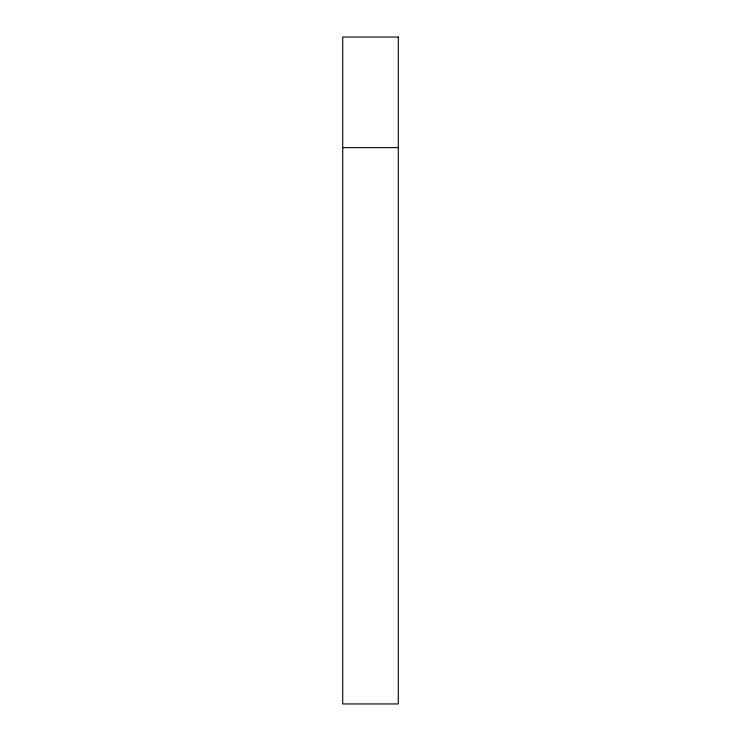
<?xml version="1.0" encoding="UTF-8"?>
<svg xmlns="http://www.w3.org/2000/svg" width="741" height="741" viewBox="0 0 741 741"><rect width="100%" height="100%" fill="white"/><g stroke="black" fill="none" stroke-linecap="round" stroke-linejoin="round"><path stroke-width="1.11" d="M342.713 147.654L398.288 147.654M398.288 37.05L342.713 37.05L342.713 703.95L398.288 703.95L398.288 37.05"/></g></svg>
